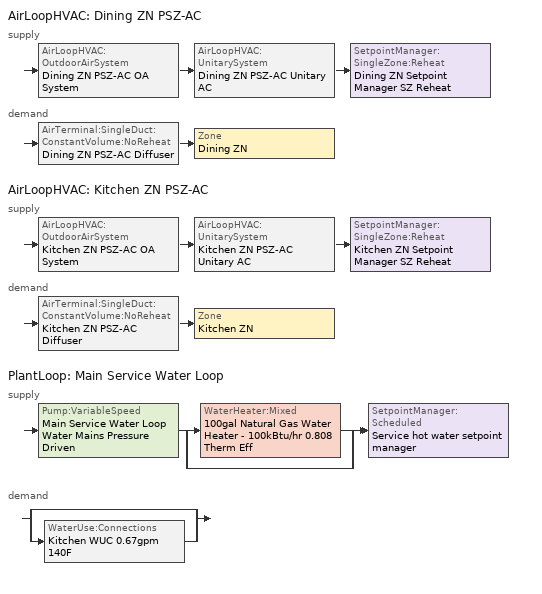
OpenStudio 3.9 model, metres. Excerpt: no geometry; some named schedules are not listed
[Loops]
AirLoopHVAC 'Dining ZN PSZ-AC'
 supply: AirLoopHVAC:OutdoorAirSystem 'Dining ZN PSZ-AC OA System' > AirLoopHVAC:UnitarySystem 'Dining ZN PSZ-AC Unitary AC' > SetpointManager:SingleZone:Reheat 'Dining ZN Setpoint Manager SZ Reheat'
 demand: AirTerminal:SingleDuct:ConstantVolume:NoReheat 'Dining ZN PSZ-AC Diffuser' > Zone 'Dining ZN'
AirLoopHVAC 'Kitchen ZN PSZ-AC'
 supply: AirLoopHVAC:OutdoorAirSystem 'Kitchen ZN PSZ-AC OA System' > AirLoopHVAC:UnitarySystem 'Kitchen ZN PSZ-AC Unitary AC' > SetpointManager:SingleZone:Reheat 'Kitchen ZN Setpoint Manager SZ Reheat'
 demand: AirTerminal:SingleDuct:ConstantVolume:NoReheat 'Kitchen ZN PSZ-AC Diffuser' > Zone 'Kitchen ZN'
PlantLoop 'Main Service Water Loop'
 supply: Pump:VariableSpeed 'Main Service Water Loop Water Mains Pressure Driven' > split
  | WaterHeater:Mixed '100gal Natural Gas Water Heater - 100kBtu/hr 0.808 Therm Eff'
  | bypass
  join > SetpointManager:Scheduled 'Service hot water setpoint manager'
 demand: split
  | bypass
  | WaterUse:Connections 'Kitchen WUC 0.67gpm 140F'
[Sizing:Zone] Zone Cooling Design Supply Air Temperature Input Method=SupplyAirTemperature; Zone Cooling Design Supply Air Temperature {C}=12.7778; Zone Cooling Design Supply Air Temperature Difference {deltaC}=11.11; Zone Heating Design Supply Air Temperature Input Method=SupplyAirTemperature; Zone Heating Design Supply Air Temperature {C}=50; Zone Heating Design Supply Air Temperature Difference {deltaC}=11.11; Zone Cooling Design Supply Air Humidity Ratio {kg-H2O/kg-air}=0.0085; Zone Heating Design Supply Air Humidity Ratio {kg-H2O/kg-air}=0.008; Cooling Design Air Flow Method=DesignDayWithLimit; Heating Design Air Flow Method=DesignDay; Heating Maximum Air Flow Fraction=1; Account for Dedicated Outdoor Air System=No; Dedicated Outdoor Air System Control Strategy=NeutralSupplyAir; Dedicated Outdoor Air Low Setpoint Temperature for Design {C}=autosize; Dedicated Outdoor Air High Setpoint Temperature for Design {C}=autosize; Zone Load Sizing Method=Sensible Load Only No Latent Load; Zone Latent Cooling Design Supply Air Humidity Ratio Input Method=HumidityRatioDifference; Zone Cooling Design Supply Air Humidity Ratio Difference {kgWater/kgDryAir}=0.005; Zone Latent Heating Design Supply Air Humidity Ratio Input Method=HumidityRatioDifference; Zone Humidification Design Supply Air Humidity Ratio Difference {kgWater/kgDryAir}=0.005; Sizing Option=Coincident
Name | Cooling Minimum Air Flow per Zone Floor Area {m3/s-m2}
Dining ZN | 0.00711155
Kitchen ZN | 0
[Zone equipment]
Dining ZN: Dining ZN PSZ-AC Diffuser, Dining ZN Exhaust Fan
Kitchen ZN: Kitchen ZN PSZ-AC Diffuser, Kitchen ZN Exhaust Fan
[AirLoopHVAC] Availability Schedule=RestaurantFastFood HVACOperationSchd; Design Supply Air Flow Rate {m3/s}=autosize; Design Return Air Flow Fraction of Supply Air Flow=1
Dining ZN PSZ-AC; Kitchen ZN PSZ-AC
[Sizing:System] Type of Load to Size On=Sensible; Design Outdoor Air Flow Rate {m3/s}=Autosize; Central Heating Maximum System Air Flow Ratio=1; Preheat Design Temperature {C}=7.22222; Preheat Design Humidity Ratio {kg-H2O/kg-Air}=0.008; Precool Design Temperature {C}=12.7778; Precool Design Humidity Ratio {kg-H2O/kg-Air}=0.008; Central Cooling Design Supply Air Temperature {C}=12.7778; Central Heating Design Supply Air Temperature {C}=50; Sizing Option=Coincident; 100% Outdoor Air in Cooling=No; 100% Outdoor Air in Heating=No; Central Cooling Design Supply Air Humidity Ratio {kg-H2O/kg-Air}=0.0085; Central Heating Design Supply Air Humidity Ratio {kg-H2O/kg-Air}=0.008; Cooling Design Air Flow Method=DesignDay; Heating Design Air Flow Method=DesignDay; System Outdoor Air Method=ZoneSum; Zone Maximum Outdoor Air Fraction=1; Cooling Supply Air Flow Rate Per Floor Area {m3/s-m2}=0.00996765; Cooling Fraction of Autosized Cooling Supply Air Flow Rate=1; Cooling Supply Air Flow Rate Per Unit Cooling Capacity {m3/s-W}=3.94755e-05; Heating Supply Air Flow Rate Per Floor Area {m3/s-m2}=0.00996765; Heating Fraction of Autosized Heating Supply Air Flow Rate=1; Heating Fraction of Autosized Cooling Supply Air Flow Rate=1; Heating Supply Air Flow Rate Per Unit Heating Capacity {m3/s-W}=3.15882e-05; Cooling Design Capacity Method=CoolingDesignCapacity; Cooling Design Capacity {W}=autosize; Cooling Design Capacity Per Floor Area {W/m2}=234.7; Fraction of Autosized Cooling Design Capacity=1; Heating Design Capacity Method=HeatingDesignCapacity; Heating Design Capacity {W}=autosize; Heating Design Capacity Per Floor Area {W/m2}=157; Fraction of Autosized Heating Design Capacity=1; Central Cooling Capacity Control Method=OnOff; Occupant Diversity=autosize
Dining ZN PSZ-AC; Kitchen ZN PSZ-AC
[SetpointManager:SingleZone:Reheat] Minimum Supply Air Temperature {C}=12.7778; Maximum Supply Air Temperature {C}=50
Name | Control Zone | Setpoint Node or NodeList
Dining ZN Setpoint Manager SZ Reheat | Dining ZN | Dining ZN PSZ-AC Supply Outlet Node
Kitchen ZN Setpoint Manager SZ Reheat | Kitchen ZN | Kitchen ZN PSZ-AC Supply Outlet Node
[Coil:Heating:Gas] Availability Schedule=Always On Discrete; Nominal Capacity {W}=AutoSize; On Cycle Parasitic Electric Load {W}=0; Off Cycle Parasitic Gas Load {W}=0
Name | Gas Burner Efficiency
Dining ZN PSZ-AC Gas Htg Coil 361kBtu/hr 0.8 Combustion Eff | 0.793
Kitchen ZN PSZ-AC Gas Htg Coil 187kBtu/hr 0.8 Thermal Eff | 0.8
[Coil:Heating:Electric] Availability Schedule=Always Off Discrete; Efficiency=1; Nominal Capacity {W}=0
Dining ZN PSZ-AC No Heat; Kitchen ZN PSZ-AC No Heat
[Coil:Cooling:DX:TwoSpeed] Availability Schedule=Always On Discrete; Rated High Speed Total Cooling Capacity {W}=Autosize; Rated High Speed Sensible Heat Ratio=Autosize; Rated High Speed Air Flow Rate {m3/s}=Autosize; Rated High Speed Evaporator Fan Power Per Volume Flow Rate 2017 {W/(m3/s)}=773.3; Rated High Speed Evaporator Fan Power Per Volume Flow Rate 2023 {W/(m3/s)}=934.4; Unit Internal Static Air Pressure {Pa}=773.3; Total Cooling Capacity Function of Temperature Curve=CoilClgDXQRatio_fTwbToadbSI; Total Cooling Capacity Function of Flow Fraction Curve=CoilClgDXSnglQRatio_fCFMRatio; Energy Input Ratio Function of Temperature Curve=CoilClgDXEIRRatio_fTwbToadbSI; Energy Input Ratio Function of Flow Fraction Curve=CoilClgDXSnglEIRRatio_fCFMRatio; Part Load Fraction Correlation Curve=CoilClgDXEIRRatio_fQFrac; Rated Low Speed Total Cooling Capacity {W}=Autosize; Rated Low Speed Sensible Heat Ratio=0.69; Rated Low Speed Air Flow Rate {m3/s}=Autosize; Rated Low Speed Evaporator Fan Power Per Volume Flow Rate 2017 {W/(m3/s)}=773.3; Rated Low Speed Evaporator Fan Power Per Volume Flow Rate 2023 {W/(m3/s)}=934.4; Low Speed Total Cooling Capacity Function of Temperature Curve=CoilClgDXQRatio_fTwbToadbSI; Low Speed Energy Input Ratio Function of Temperature Curve=CoilClgDXEIRRatio_fTwbToadbSI; Condenser Type=AirCooled; Minimum Outdoor Dry-Bulb Temperature for Compressor Operation {C}=-25; High Speed Evaporative Condenser Effectiveness=0.9; High Speed Evaporative Condenser Air Flow Rate {m3/s}=Autosize; High Speed Evaporative Condenser Pump Rated Power Consumption {W}=Autosize; Low Speed Evaporative Condenser Effectiveness=0.9; Low Speed Evaporative Condenser Air Flow Rate {m3/s}=Autosize; Low Speed Evaporative Condenser Pump Rated Power Consumption {W}=Autosize; Basin Heater Capacity {W/K}=10; Basin Heater Setpoint Temperature {C}=2
Name | Rated High Speed COP {W/W} | Rated Low Speed COP {W/W}
Dining ZN PSZ-AC 2spd DX AC Clg Coil 180kBtu/hr 9.5EER | 3.3002 | 3.3002
Kitchen ZN PSZ-AC 2spd DX AC Clg Coil 64kBtu/hr 12SEER | 3.4608 | 3.4608
[Fan:OnOff] Availability Schedule=Always On Discrete; Pressure Rise {Pa}=622.722; Maximum Flow Rate {m3/s}=autosize; Motor In Airstream Fraction=1
Name | Fan Total Efficiency | Motor Efficiency | Fan Power Ratio Function of Speed Ratio Curve | Fan Efficiency Ratio Function of Speed Ratio Curve
Dining ZN PSZ-AC Fan | 0.56875 | 0.875 | Fan On Off Power Curve | Fan On Off Efficiency Curve
Kitchen ZN PSZ-AC Fan | 0.53625 | 0.825 | Fan On Off Power Curve 1 | Fan On Off Efficiency Curve 1
[AirLoopHVAC:UnitarySystem] Control Type=Load; Dehumidification Control Type=None; Availability Schedule=RestaurantFastFood HVACOperationSchd; Fan Placement=DrawThrough; Supply Air Fan Operating Mode Schedule=RestaurantFastFood HVACOperationSchd; DX Heating Coil Sizing Ratio=1; Use DOAS DX Cooling Coil=No; DOAS DX Cooling Coil Leaving Minimum Air Temperature {C}=2; Latent Load Control=SensibleOnlyLoadControl; Supply Air Flow Rate Method During Cooling Operation=SupplyAirFlowRate; Supply Air Flow Rate During Cooling Operation {m3/s}=Autosize; Supply Air Flow Rate Method During Heating Operation=SupplyAirFlowRate; Supply Air Flow Rate During Heating Operation {m3/s}=Autosize; Supply Air Flow Rate Method When No Cooling or Heating is Required=None; No Load Supply Air Flow Rate Control Set To Low Speed=Yes; Maximum Supply Air Temperature {C}=80; Maximum Outdoor Dry-Bulb Temperature for Supplemental Heater Operation {C}=21; Ancilliary On-Cycle Electric Power {W}=0; Ancilliary Off-Cycle Electric Power {W}=0
Name | Controlling Zone or Thermostat Location | Supply Fan | Heating Coil | Cooling Coil | Supplemental Heating Coil
Dining ZN PSZ-AC Unitary AC | Dining ZN | Dining ZN PSZ-AC Fan | Dining ZN PSZ-AC Gas Htg Coil 361kBtu/hr 0.8 Combustion Eff | Dining ZN PSZ-AC 2spd DX AC Clg Coil 180kBtu/hr 9.5EER | Dining ZN PSZ-AC No Heat
Kitchen ZN PSZ-AC Unitary AC | Kitchen ZN | Kitchen ZN PSZ-AC Fan | Kitchen ZN PSZ-AC Gas Htg Coil 187kBtu/hr 0.8 Thermal Eff | Kitchen ZN PSZ-AC 2spd DX AC Clg Coil 64kBtu/hr 12SEER | Kitchen ZN PSZ-AC No Heat
[Controller:OutdoorAir] Minimum Outdoor Air Flow Rate {m3/s}=autosize; Maximum Outdoor Air Flow Rate {m3/s}=Autosize; Economizer Control Type=NoEconomizer; Economizer Control Action Type=ModulateFlow; Economizer Maximum Limit Dry-Bulb Temperature {C}=28; Economizer Maximum Limit Enthalpy {J/kg}=64000; Lockout Type=LockoutWithCompressor; Minimum Limit Type=FixedMinimum; Minimum Outdoor Air Schedule=Always On Discrete; High Humidity Control=No; High Humidity Outdoor Air Flow Ratio=1; Control High Indoor Humidity Based on Outdoor Humidity Ratio=Yes; Heat Recovery Bypass Control Type=BypassWhenWithinEconomizerLimits; Economizer Operation Staging=InterlockedWithMechanicalCooling
Name | Maximum Fraction of Outdoor Air Schedule | Controller Mechanical Ventilation
Dining ZN PSZ-AC OA System Controller | ems_Dining_ZN_PSZ_AC_maxOASch | Controller Mechanical Ventilation 1
Kitchen ZN PSZ-AC OA System Controller |  | Controller Mechanical Ventilation 2
[Controller:MechanicalVentilation] Availability Schedule=Always On Discrete
Controller Mechanical Ventilation 1; Controller Mechanical Ventilation 2
[AirLoopHVAC:OutdoorAirSystem]
Name | Controller
Dining ZN PSZ-AC OA System | Dining ZN PSZ-AC OA System Controller
Kitchen ZN PSZ-AC OA System | Kitchen ZN PSZ-AC OA System Controller
[AirTerminal:SingleDuct:ConstantVolume:NoReheat] Availability Schedule=Always On Discrete; Maximum Air Flow Rate {m3/s}=AutoSize
Dining ZN PSZ-AC Diffuser; Kitchen ZN PSZ-AC Diffuser
[Fan:ZoneExhaust] Availability Schedule=RestaurantFastFood Hours_of_operation; System Availability Manager Coupling Mode=Decoupled
Name | Fan Total Efficiency | Pressure Rise {Pa} | Maximum Flow Rate {m3/s} | Balanced Exhaust Fraction Schedule
Kitchen ZN Exhaust Fan | 0.389162 | 124.544 | 1.557427 | RestaurantFastFood Kitchen Exhaust Fan Balanced Exhaust Fraction Schedule_2004
Dining ZN Exhaust Fan | 1 | 0 | 0.826233
[Refrigeration:System]
RefrSystem - Quick Service Restaurant: Refrigeration Condenser=Refrigeration Condenser Air Cooled 1; Minimum Condensing Temperature {C}=21; Refrigeration System Working Fluid Type=R404a; Suction Temperature Control Type=ConstantSuctionTemperature; Suction Piping Zone=Kitchen ZN
[Refrigeration:Case]
Case Quick Service Restaurant: Availability Schedule=Always On Discrete; Zone=Kitchen ZN; Rated Ambient Temperature {C}=23.8889; Rated Ambient Relative Humidity {percent}=55; Rated Total Cooling Capacity per Unit Length {W/m}=734; Rated Latent Heat Ratio=0.08; Rated Runtime Fraction=0.85; Case Length {m}=3.05; Case Operating Temperature {C}=2; Latent Case Credit Curve Type=CaseTemperatureMethod; Latent Case Credit Curve=Refrigeration Case Latent Credit Curve; Standard Case Fan Power per Unit Length {W/m}=66; Operating Case Fan Power per Unit Length {W/m}=66; Standard Case Lighting Power per Unit Length {W/m}=33; Installed Case Lighting Power per Unit Length {W/m}=33; Case Lighting Schedule=RestaurantFastFood BLDG_LIGHT_DINING_SCH_2004_2007; Fraction of Lighting Energy to Case=1; Anti-Sweat Heater Control Type=None; Humidity at Zero Anti-Sweat Heater Energy {percent}=0; Case Height {m}=1.5; Fraction of Anti-Sweat Heater Energy to Case=0.2; Case Defrost Power per Unit Length {W/m}=0; Case Defrost Type=None; Case Defrost Schedule=Case Quick Service Restaurant Defrost; Case Defrost Drip-Down Schedule=Case Quick Service Restaurant Defrost 1; Defrost Energy Correction Curve Type=None; Under Case HVAC Return Air Fraction=0.05; Refrigerated Case Restocking Schedule=RestaurantFastFood Kitchen_Case:2_SELFCONTAINEDDISPLAYCASE_CaseStockingSched; Case Credit Fraction Schedule=Case Quick Service Restaurant Case Credit; Design Evaporator Temperature or Brine Inlet Temperature {C}=-5.56
[Refrigeration:WalkIn]
Walk-In Quick Service Restaurant: Availability Schedule=Always On Discrete; Rated Coil Cooling Capacity {W}=1678.72; Operating Temperature {C}=-23; Rated Cooling Source Temperature {C}=-28.3333; Rated Total Heating Power {W}=0; Rated Cooling Coil Fan Power {W}=180.56; Rated Circulation Fan Power {W}=0; Rated Total Lighting Power {W}=80.52; Lighting Schedule=QuickServiceRestaurant Bldg Light; Defrost Type=Electric; Defrost Control Type=TimeSchedule; Defrost Schedule=Walk-In Quick Service Restaurant Defrost; Defrost Drip-Down Schedule=Walk-In Quick Service Restaurant Defrost 1; Defrost Power {W}=3151.748; Temperature Termination Defrost Fraction to Ice=0.7; Restocking Schedule=RestaurantFastFood Kitchen_Case:1_WALKINFREEZER_WalkInStockingSched; Insulated Floor Surface Area {m2}=7.43224; Insulated Floor U-Value {W/m2-K}=0.207; WalkIn Zone Boundary 1=Refrigeration Walk In Zone Boundary 1
[Refrigeration:WalkIn:ZoneBoundary]
Refrigeration Walk In Zone Boundary 1: Zone=Kitchen ZN; Total Insulated Surface Area Facing Zone {m2}=43.4; Insulated Surface U-Value Facing Zone {W/m2-K}=0.235; Area of Stocking Doors Facing Zone {m2}=2; Height of Stocking Doors Facing Zone {m}=2; Stocking Door Opening Schedule Name Facing Zone=door_wi_sched; Stocking Door Opening Protection Type Facing Zone=StripCurtain
[Refrigeration:Condenser:AirCooled]
Refrigeration Condenser Air Cooled 1: Rated Effective Total Heat Rejection Rate Curve=Curve Linear 1; Rated Subcooling Temperature Difference {deltaC}=0; Condenser Fan Speed Control Type=Fixed; Rated Fan Power {W}=852.175; Minimum Fan Air Flow Ratio=0.1
[PlantLoop]
Main Service Water Loop: Glycol Concentration=0; Maximum Loop Temperature {C}=60; Minimum Loop Temperature {C}=51.6667; Plant Loop Volume {m3}=Autocalculate; Load Distribution Scheme=Optimal
[Sizing:Plant]
Main Service Water Loop: Loop Type=Heating; Design Loop Exit Temperature {C}=60; Loop Design Temperature Difference {deltaC}=5; Sizing Option=NonCoincident; Zone Timesteps in Averaging Window=1; Coincident Sizing Factor Mode=None
[SetpointManager:Scheduled]
Service hot water setpoint manager: Control Variable=Temperature; Schedule=Service Water Loop Temp - 140F; Setpoint Node or NodeList=Main Service Water Loop Supply Outlet Node
[Pump:VariableSpeed]
Main Service Water Loop Water Mains Pressure Driven: Rated Pump Head {Pa}=0.001; Motor Efficiency=1; Coefficient 1 of the Part Load Performance Curve=0; Coefficient 2 of the Part Load Performance Curve=3.2485; Coefficient 3 of the Part Load Performance Curve=-4.7443; Coefficient 4 of the Part Load Performance Curve=2.5294; Pump Control Type=Intermittent; Skin Loss Radiative Fraction=0.5; Design Power Sizing Method=PowerPerFlowPerPressure; Design Electric Power per Unit Flow Rate {W/(m3/s)}=348701.1; Design Shaft Power per Unit Flow Rate per Unit Head {W-s/m3-Pa}=1.28205; Design Minimum Flow Rate Fraction=0
[WaterHeater:Mixed]
100gal Natural Gas Water Heater - 100kBtu/hr 0.808 Therm Eff: Tank Volume {m3}=0.378541; Setpoint Temperature Schedule=Service Water Loop Temp - 140F; Deadband Temperature Difference {deltaC}=2; Maximum Temperature Limit {C}=60; Heater Control Type=Cycle; Heater Maximum Capacity {W}=29307.1; Heater Fuel Type=NaturalGas; Heater Thermal Efficiency=0.808453; Off Cycle Parasitic Fuel Consumption Rate {W}=722; Off Cycle Parasitic Fuel Type=NaturalGas; Off Cycle Parasitic Heat Fraction to Tank=0; On Cycle Parasitic Fuel Consumption Rate {W}=722; On Cycle Parasitic Fuel Type=NaturalGas; On Cycle Parasitic Heat Fraction to Tank=0; Ambient Temperature Indicator=ThermalZone; Ambient Temperature Thermal Zone=Kitchen ZN; Off Cycle Loss Coefficient to Ambient Temperature {W/K}=7.96239; On Cycle Loss Coefficient to Ambient Temperature {W/K}=7.96239; Use Side Effectiveness=1; Source Side Effectiveness=1; Use Side Design Flow Rate {m3/s}=autosize; Source Side Design Flow Rate {m3/s}=autosize; Indirect Water Heating Recovery Time {hr}=1.5; Source Side Flow Control Mode=IndirectHeatPrimarySetpoint
[WaterHeater:Sizing]
100gal Natural Gas Water Heater - 100kBtu/hr 0.808 Therm Eff: Design Mode=PeakDraw; Time Storage Can Meet Peak Draw {hr}=0.538503; Time for Tank Recovery {hr}=0.5; Nominal Tank Volume for Autosizing Plant Connections {m3}=1
[WaterUse:Equipment:Definition]
Kitchen 0.6669gpm 140F: Peak Flow Rate {m3/s}=4.20756e-05; Target Temperature Schedule=Mixed Water At Faucet Temp - 140F; Sensible Fraction Schedule=Fraction Sensible - 0.2; Latent Fraction Schedule=Fraction Latent - 0.05
[WaterUse:Equipment]
Kitchen Service Water Use 0.67gpm 140F: Water Use Equipment Definition=Kitchen 0.6669gpm 140F; Flow Rate Fraction Schedule=RestaurantFastFood BLDG_SWH_SCH
[WaterUse:Connections]
Kitchen WUC 0.67gpm 140F: Drain Water Heat Exchanger Type=None; Drain Water Heat Exchanger Destination=Plant; Water Use Equipment Name 1=Kitchen Service Water Use 0.67gpm 140F
[Schedule:Constant]
Name | Value
Always On Discrete | 1
Always Off Discrete | 0
[Schedule:Ruleset]
Name | Default Day Schedule | Summer Design Day Schedule | Winter Design Day Schedule
RestaurantFastFood BLDG_LIGHT_DINING_SCH_2004_2007 | RestaurantFastFood BLDG_LIGHT_DINING_SCH_2004_2007 Default | RestaurantFastFood BLDG_LIGHT_DINING_SCH_2004_2007 Summer Design Day | RestaurantFastFood BLDG_LIGHT_DINING_SCH_2004_2007 Winter Design Day
RestaurantFastFood HVACOperationSchd | RestaurantFastFood HVACOperationSchd Default | RestaurantFastFood HVACOperationSchd Summer Design Day | RestaurantFastFood HVACOperationSchd Winter Design Day
RestaurantFastFood Hours_of_operation | RestaurantFastFood Hours_of_operation Default | RestaurantFastFood Hours_of_operation Summer Design Day | RestaurantFastFood Hours_of_operation Winter Design Day
RestaurantFastFood Kitchen Exhaust Fan Balanced Exhaust Fraction Schedule_2004 | RestaurantFastFood Kitchen Exhaust Fan Balanced Exhaust Fraction Schedule_2004 Default | RestaurantFastFood Kitchen Exhaust Fan Balanced Exhaust Fraction Schedule_2004 Summer Design Day | RestaurantFastFood Kitchen Exhaust Fan Balanced Exhaust Fraction Schedule_2004 Winter Design Day
RestaurantFastFood Kitchen_Case:2_SELFCONTAINEDDISPLAYCASE_CaseStockingSched | RestaurantFastFood Kitchen_Case:2_SELFCONTAINEDDISPLAYCASE_CaseStockingSched Default | RestaurantFastFood Kitchen_Case:2_SELFCONTAINEDDISPLAYCASE_CaseStockingSched Summer Design Day | RestaurantFastFood Kitchen_Case:2_SELFCONTAINEDDISPLAYCASE_CaseStockingSched Winter Design Day
Case Quick Service Restaurant Defrost | Case Quick Service Restaurant Defrost Default
Case Quick Service Restaurant Defrost 1 | Case Quick Service Restaurant Defrost Default 1
Case Quick Service Restaurant Case Credit | Case Quick Service Restaurant Case Credit Default
RestaurantFastFood Kitchen_Case:1_WALKINFREEZER_WalkInStockingSched | RestaurantFastFood Kitchen_Case:1_WALKINFREEZER_WalkInStockingSched Default | RestaurantFastFood Kitchen_Case:1_WALKINFREEZER_WalkInStockingSched Summer Design Day | RestaurantFastFood Kitchen_Case:1_WALKINFREEZER_WalkInStockingSched Winter Design Day
QuickServiceRestaurant Bldg Light | QuickServiceRestaurant Bldg Light Default | QuickServiceRestaurant Bldg Light Summer Design Day | QuickServiceRestaurant Bldg Light Winter Design Day
door_wi_sched | door_wi_sched Default
Walk-In Quick Service Restaurant Defrost | Walk-In Quick Service Restaurant Defrost Default
Walk-In Quick Service Restaurant Defrost 1 | Walk-In Quick Service Restaurant Defrost Default 1
Service Water Loop Temp - 140F | Service Water Loop Temp - 140F Default
RestaurantFastFood BLDG_SWH_SCH | RestaurantFastFood BLDG_SWH_SCH Default | RestaurantFastFood BLDG_SWH_SCH Summer Design Day | RestaurantFastFood BLDG_SWH_SCH Winter Design Day
ems_Dining_ZN_PSZ_AC_maxOASch | ems_Dining_ZN_PSZ_AC_maxOASch_Default
[Schedule:Day]
RestaurantFastFood BLDG_LIGHT_DINING_SCH_2004_2007 Default: No, 1, 0, 0.2, 6, 0, 0.15, 8, 0, 0.3, 10, 0, 0.5, 16, 0, 0.7, 22, 0, 0.6, 23, 0, 0.5, 24, 0, 0.3
RestaurantFastFood BLDG_LIGHT_DINING_SCH_2004_2007 Summer Design Day; QuickServiceRestaurant Bldg Light Summer Design Day: No, 24, 0, 1
RestaurantFastFood BLDG_LIGHT_DINING_SCH_2004_2007 Winter Design Day; QuickServiceRestaurant Bldg Light Winter Design Day: No, 24, 0, 0
RestaurantFastFood HVACOperationSchd Default; RestaurantFastFood HVACOperationSchd Winter Design Day; RestaurantFastFood HVACOperationSchd Summer Design Day; RestaurantFastFood Hours_of_operation Default; RestaurantFastFood Hours_of_operation Winter Design Day; RestaurantFastFood Hours_of_operation Summer Design Day: No, 1, 0, 1, 5, 0, 0, 24, 0, 1
RestaurantFastFood Kitchen Exhaust Fan Balanced Exhaust Fraction Schedule_2004 Default; RestaurantFastFood Kitchen Exhaust Fan Balanced Exhaust Fraction Schedule_2004 Winter Design Day; RestaurantFastFood Kitchen Exhaust Fan Balanced Exhaust Fraction Schedule_2004 Summer Design Day: No, 1, 0, 0.530511, 5, 0, 0, 24, 0, 0.530511
RestaurantFastFood Kitchen_Case:2_SELFCONTAINEDDISPLAYCASE_CaseStockingSched Default; RestaurantFastFood Kitchen_Case:2_SELFCONTAINEDDISPLAYCASE_CaseStockingSched Winter Design Day; RestaurantFastFood Kitchen_Case:2_SELFCONTAINEDDISPLAYCASE_CaseStockingSched Summer Design Day: No, 6, 0, 0, 7, 0, 50, 9, 0, 70, 10, 0, 80, 11, 0, 70, 13, 0, 50, 14, 0, 80, 15, 0, 90, 16, 0, 80, 24, 0, 0
Case Quick Service Restaurant Defrost Default; Case Quick Service Restaurant Defrost Default 1: 0, 59, 1, 24, 0, 0
Case Quick Service Restaurant Case Credit Default: 7, 0, 0.2, 21, 0, 0.4, 24, 0, 0.2
QuickServiceRestaurant Bldg Light Default: No, 1, 0, 0.45, 5, 0, 0.15, 6, 0, 0.45, 24, 0, 0.9
Walk-In Quick Service Restaurant Defrost Default; Walk-In Quick Service Restaurant Defrost Default 1: 0, 59, 1, 10, 0, 0, 10, 59, 1, 24, 0, 0
ems_Dining_ZN_PSZ_AC_maxOASch_Default: 24, 0, 0.7
[Schedule:Rule] Date Specification Type=DateRange; Start Month=1; Start Day=1; End Month=12; End Day=31
Name | Schedule Ruleset | Rule Order | Day Schedule | Apply Saturday | Apply Monday | Apply Tuesday | Apply Wednesday | Apply Thursday | Apply Friday | Apply Sunday
Schedule Rule 4 | RestaurantFastFood BLDG_LIGHT_DINING_SCH_2004_2007 | 1 | RestaurantFastFood BLDG_LIGHT_DINING_SCH_2004_2007 Sat Day | Yes
Schedule Rule 5 | RestaurantFastFood BLDG_LIGHT_DINING_SCH_2004_2007 | 0 | RestaurantFastFood BLDG_LIGHT_DINING_SCH_2004_2007 Wkdy Day |  | Yes | Yes | Yes | Yes | Yes
Schedule Rule 14 | RestaurantFastFood HVACOperationSchd | 0 | RestaurantFastFood HVACOperationSchd Default|WntrDsn|SmrDsn|Sun|Wkdy Day |  | Yes | Yes | Yes | Yes | Yes | Yes
Schedule Rule 16 | RestaurantFastFood Hours_of_operation | 0 | RestaurantFastFood Hours_of_operation Default|WntrDsn|SmrDsn|Sun|Wkdy Day |  | Yes | Yes | Yes | Yes | Yes | Yes
Schedule Rule 17 | RestaurantFastFood Kitchen Exhaust Fan Balanced Exhaust Fraction Schedule_2004 | 0 | RestaurantFastFood Kitchen Exhaust Fan Balanced Exhaust Fraction Schedule_2004 Default|WntrDsn|SmrDsn|Sun|Wkdy Day |  | Yes | Yes | Yes | Yes | Yes | Yes
[Curve:Exponent] Coefficient1 Constant=1; Coefficient2 Constant=0; Coefficient3 Constant=0; Minimum Value of x=0; Maximum Value of x=1
Fan On Off Power Curve; Fan On Off Power Curve 1
[Curve:Cubic]
Name | Coefficient1 Constant | Coefficient2 x | Coefficient3 x**2 | Coefficient4 x**3 | Minimum Value of x | Maximum Value of x
Fan On Off Efficiency Curve; Fan On Off Efficiency Curve 1 | 1 | 0 | 0 | 0 | 0 | 1
Refrigeration Case Latent Credit Curve | 0.0265263 | 0.00107803 | 6.02558e-05 | 1.23732e-06 | -35 | 20
CoilClgDXEIRRatio_fQFrac | 0 | 5.1091 | -8.5515 | 4.4744 | 0.7 | 1
[Curve:Linear]
Curve Linear 1: Coefficient1 Constant=0; Coefficient2 x=636.438; Minimum Value of x=1.4; Maximum Value of x=33.3
[Curve:Biquadratic] Minimum Value of x=13.89; Maximum Value of x=25; Minimum Value of y=23.89; Maximum Value of y=46.11; Minimum Curve Output=0.77
Name | Coefficient1 Constant | Coefficient2 x | Coefficient3 x**2 | Coefficient4 y | Coefficient5 y**2 | Coefficient6 x*y | Maximum Curve Output
CoilClgDXQRatio_fTwbToadbSI | 0.86779 | 0.014245 | 0.000554 | -0.007569 | 3.2e-05 | -0.000191 | 1.29
CoilClgDXEIRRatio_fTwbToadbSI | 0.116709 | 0.028458 | -0.000411 | 0.021422 | 0.000162 | -0.00068 | 1.33
[Curve:Quadratic]
Name | Coefficient1 Constant | Coefficient2 x | Coefficient3 x**2 | Minimum Value of x | Maximum Value of x
CoilClgDXSnglQRatio_fCFMRatio | 0.8 | 0.2 | 0 | 0.5 | 1.5
CoilClgDXSnglEIRRatio_fCFMRatio | 1.156 | -0.1816 | 0.0256 | 0 | 1
